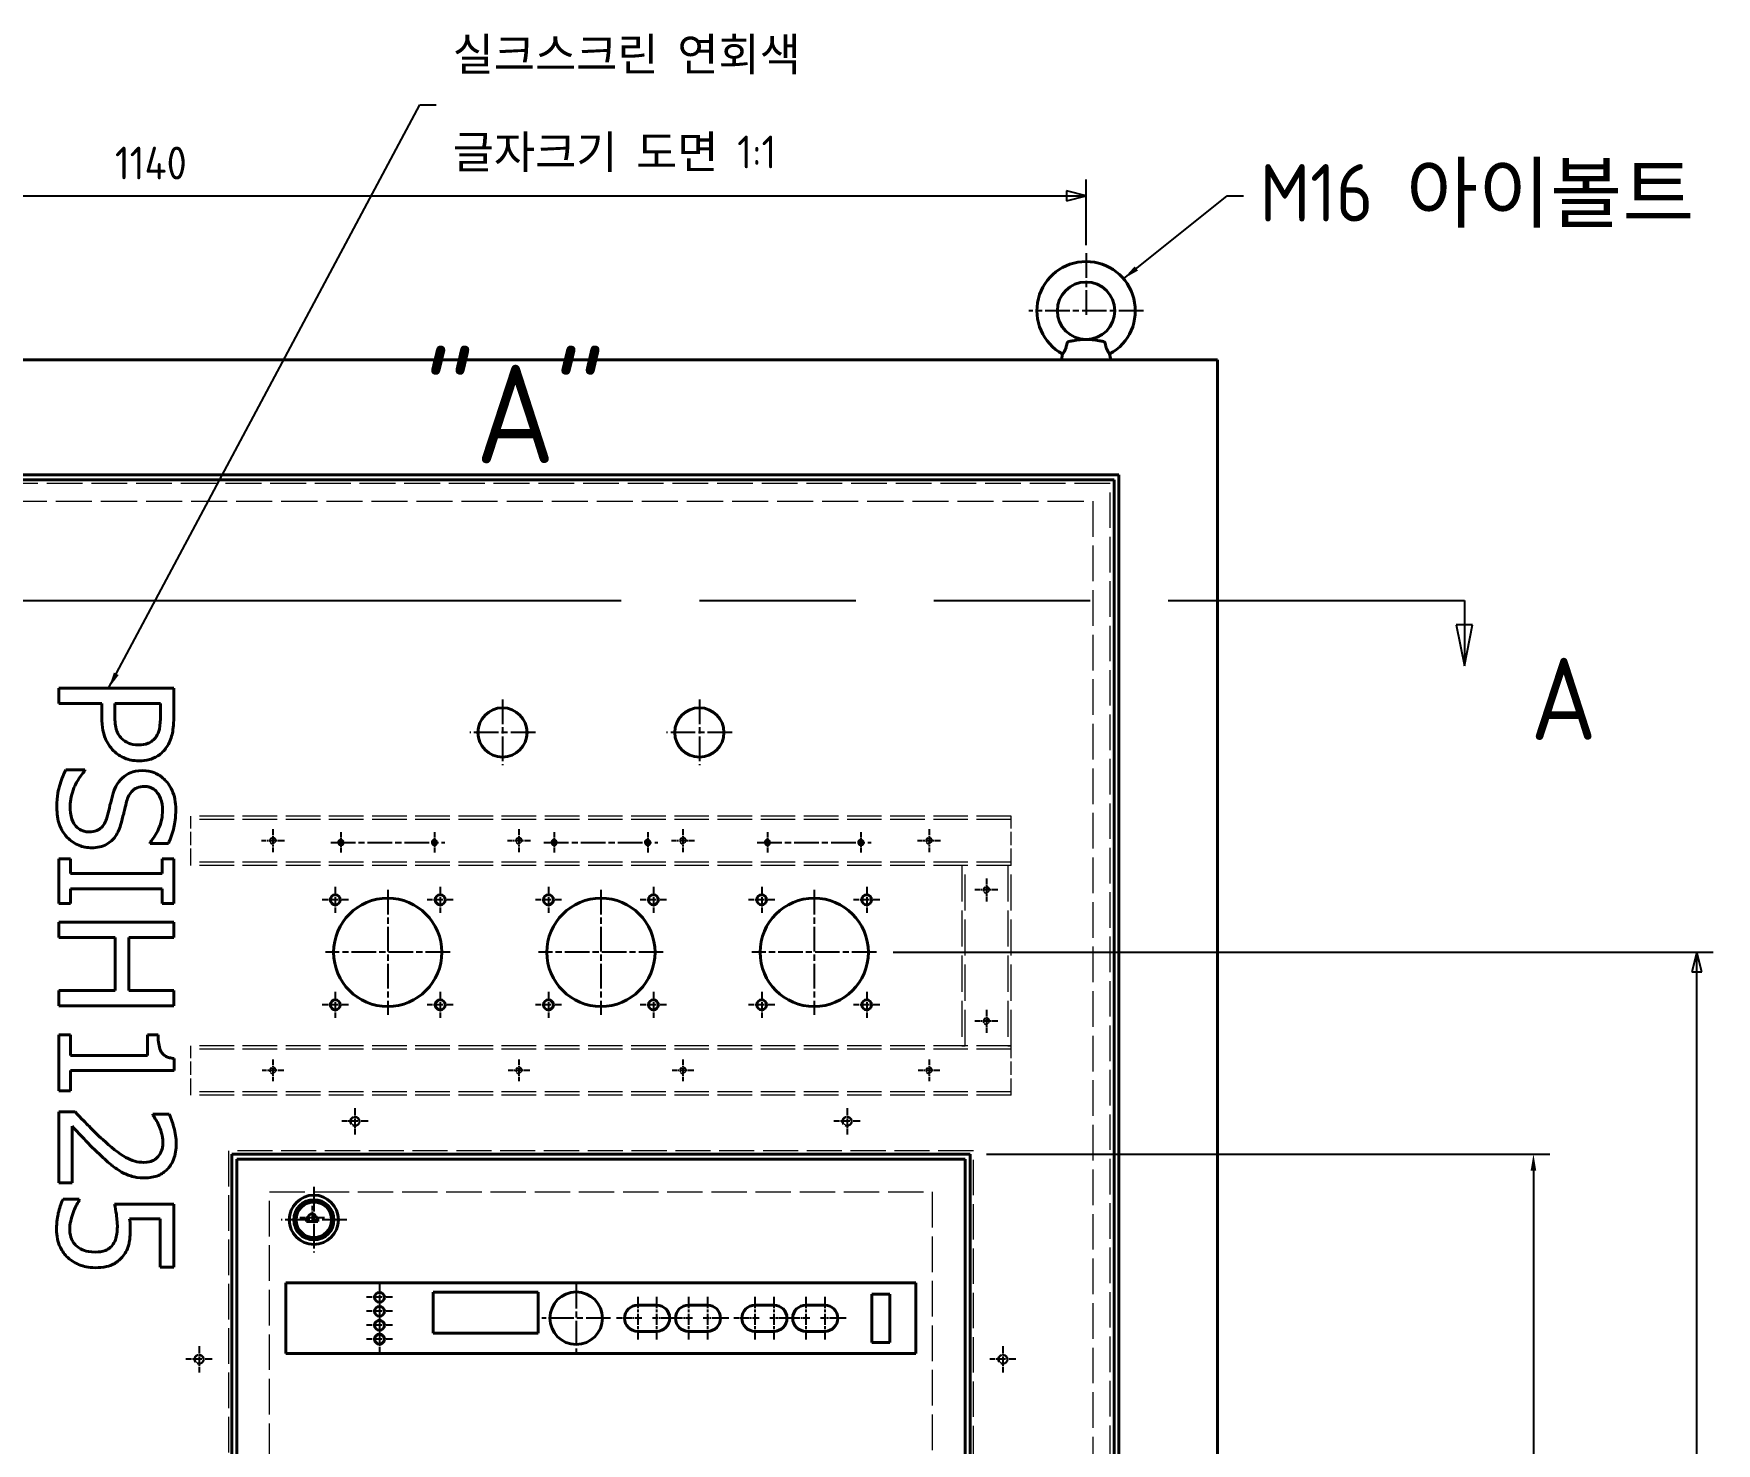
# Model space of a CAD drawing. Header units: millimetres. Extents: x 0 to 8410, y 0 to 5940.
# Drawn here: x 2487 to 3512, y 3075 to 3935 of the extents above; entities that cross this region are included whole.
import ezdxf

# ---------------------------------------------------------------- set-up
doc = ezdxf.new("R2010")
doc.units = ezdxf.units.MM
doc.header["$LTSCALE"] = 10
for name, pattern in [('CHAIN', [0.3543, 0.2362, -0.0295, 0.0591, -0.0295]), ('DASHED', [0.2067, 0.1654, -0.0413]), ('DOUBLE_DASH_CHAIN', [1.2403, 0.6614, -0.0827, 0.1654, -0.0827, 0.1654, -0.0827])]:
    doc.linetypes.add(name, pattern=pattern)
doc.layers.get('0').update_dxf_attribs({"color": 3, "lineweight": 25})
for name, color, linetype, lineweight in [('가려진 것(ISO)', 2, 'DASHED', 18), ('가시적인 것(ISO)', 3, 'Continuous', 40), ('가시적인 좁은 것(ISO)', 3, 'Continuous', 35), ('기호(ISO)', 5, 'Continuous', 25), ('단면선(ISO)', 7, 'CHAIN', 25), ('중심 표식(ISO)', 1, 'Continuous', 25), ('중심선(ISO)', 1, 'Continuous', 25), ('치수(ISO)', 2, 'Continuous', 25)]:
    doc.layers.add(name, color=color, linetype=linetype, lineweight=lineweight)
doc.styles.add('대상치수 텍스트_PSTEK_POSCO_01', font='isocp.shx')
doc.styles.add('문자 텍스트_PSTEK_POSCO', font='isocp.shx')
doc.styles.add('부품번호텍스트_PSTEK_POSCO', font='isocp.shx')
doc.styles.add('치수 텍스트_PSTEK_POSCO', font='isocp.shx')
doc.dimstyles.new('치수_PSTEK_POSCO', dxfattribs={"dimscale": 10, "dimtxt": 2, "dimasz": 1.2, "dimexe": 1, "dimexo": 1, "dimgap": 1, "dimtad": 1, "dimrnd": 1e-08, "dimdsep": 46, "dimtxsty": '치수 텍스트_PSTEK_POSCO', "dimblk": 'Filled-2', "dimcen": 0.09, "dimdle": 10, "dimclrd": 7, "dimclre": 7, "dimclrt": 2, "dimadec": 1, "dimazin": 2, "dimtfac": 1, "dimtmove": 0, "dimatfit": 3, "dimfxl": 0, "dimtolj": 1, "dimlwd": -1, "dimlwe": -1, "dimarcsym": 0})
doc.dimstyles.new('치수_PSTEK_POSCO$7', dxfattribs={"dimscale": 10, "dimtxt": 2, "dimasz": 1, "dimexe": 1, "dimexo": 1, "dimgap": 1, "dimtad": 1, "dimrnd": 1e-08, "dimdsep": 46, "dimtxsty": '치수 텍스트_PSTEK_POSCO', "dimblk": 'Filled-2', "dimcen": 0.09, "dimdle": 10, "dimclrd": 7, "dimclre": 7, "dimclrt": 2, "dimadec": 1, "dimazin": 2, "dimtfac": 1, "dimtmove": 0, "dimatfit": 3, "dimfxl": 0, "dimtolj": 1, "dimlwd": -1, "dimlwe": -1, "dimarcsym": 0})
doc.dimstyles.new('치수_PSTEK_POSCO-01', dxfattribs={"dimscale": 10, "dimtxt": 2, "dimasz": 1, "dimexe": 1, "dimexo": 1, "dimgap": 0.5, "dimtad": 1, "dimrnd": 1e-08, "dimdsep": 46, "dimtxsty": '대상치수 텍스트_PSTEK_POSCO_01', "dimcen": 0.09, "dimdle": 10, "dimclrd": 7, "dimclre": 7, "dimclrt": 2, "dimadec": 1, "dimazin": 2, "dimtfac": 1, "dimtmove": 0, "dimatfit": 3, "dimfxl": 0, "dimtolj": 1, "dimlwd": -1, "dimlwe": -1, "dimarcsym": 0})

# ---------------------------------------------------------------- blocks, each defined once
blk = doc.blocks.new('2dTransSection0')
at = {"layer": '단면선(ISO)', "linetype": 'DOUBLE_DASH_CHAIN', "ltscale": 5.759429}
blk.add_line((174.95, 358.92), (335.87, 358.92), dxfattribs=at)
at = {"layer": '단면선(ISO)', "linetype": 'Continuous'}
for p, q in [((174.95, 358.92), (178.72, 358.92)), ((174.95, 358.92), (174.95, 357.42)), ((332.1, 358.92), (335.87, 358.92)), ((335.87, 358.92), (335.87, 357.42)), ((174.45, 357.42), (174.95, 354.92)), ((175.45, 357.42), (174.45, 357.42)), ((174.95, 357.42), (174.95, 354.92)), ((174.95, 354.92), (175.45, 357.42)), ((335.37, 357.42), (335.87, 354.92)), ((336.37, 357.42), (335.37, 357.42)), ((335.87, 357.42), (335.87, 354.92)), ((335.87, 354.92), (336.37, 357.42))]:
    blk.add_line(p, q, dxfattribs=at)
at = {"layer": '단면선(ISO)', "linetype": 'Continuous', "flags": 128}
for points in [[(174.45, 357.42), (174.95, 354.92)], [(335.37, 357.42), (335.87, 354.92)]]:
    blk.add_lwpolyline(points, dxfattribs=at)
at = {"layer": '단면선(ISO)'}
for points in [[(174.45, 357.42), (174.95, 354.92), (175.45, 357.42), (174.45, 357.42)], [(335.37, 357.42), (335.87, 354.92), (336.37, 357.42), (335.37, 357.42)]]:
    blk.add_solid(points, dxfattribs=at)
at = {"layer": '단면선(ISO)', "char_height": 5, "attachment_point": 7, "style": '부품번호텍스트_PSTEK_POSCO'}
for insert in [(166.97, 350.41), (339.9, 350.41)]:
    blk.add_mtext('A', dxfattribs=dict(at, insert=insert))
blk = doc.blocks.new('Filled-2')
at = {"color": 0}
for p, q in [((0, 0), (-1, 0.25)), ((-1, 0.25), (-1, -0.25)), ((-1, 0), (0, 0)), ((-1, -0.25), (0, 0))]:
    blk.add_line(p, q, dxfattribs=at)
at = {"color": 0, "flags": 128}
blk.add_lwpolyline([(-1, -0.25), (0, 0)], dxfattribs=at)
at = {"color": 0}
blk.add_solid([(-1, -0.25), (0, 0), (-1, 0.25), (-1, -0.25)], dxfattribs=at)
blk = doc.blocks.new('*D78')
at = {"layer": 'Defpoints', "color": 0}
for p in [(3000.4, 3374.7), (3500.4, 3374.7), (3208.1, 1635.7)]:
    blk.add_point(p, dxfattribs=at)
at = {"layer": '치수(ISO)', "color": 7}
for p, q in [((3010.4, 3374.7), (3510.4, 3374.7)), ((3500.4, 1647.7), (3500.4, 3362.7)), ((3218.1, 1635.7), (3510.4, 1635.7))]:
    blk.add_line(p, q, dxfattribs=at)
at = {"layer": '치수(ISO)', "color": 7, "xscale": 12.00000047683716, "yscale": 12.00000047683716, "zscale": 12.00000047683716}
for p, rotation in [((3500.4, 3374.7), 90), ((3500.4, 1635.7), 270)]:
    blk.add_blockref('Filled-2', p, dxfattribs=dict(at, rotation=rotation))
at = {"layer": '치수(ISO)', "color": 2, "insert": (3480.4, 2431.5), "char_height": 20, "attachment_point": 4, "rotation": 90, "style": '치수 텍스트_PSTEK_POSCO'}
blk.add_mtext('\\A1;1739', dxfattribs=at)
blk = doc.blocks.new('*D82')
at = {"layer": 'Defpoints', "color": 0}
for p in [(3057.4, 3251.7), (3057.4, 2201.7), (3400.8, 2201.7)]:
    blk.add_point(p, dxfattribs=at)
at = {"layer": '치수(ISO)', "color": 7}
for p, q in [((3067.4, 3251.7), (3410.8, 3251.7)), ((3400.8, 3241.7), (3400.8, 2211.7)), ((3067.4, 2201.7), (3410.8, 2201.7))]:
    blk.add_line(p, q, dxfattribs=at)
for points in [[(3399.1, 3241.7), (3402.5, 3241.7), (3400.8, 3251.7)], [(3399.1, 2211.7), (3402.5, 2211.7), (3400.8, 2201.7)]]:
    blk.add_solid(points, dxfattribs=at)
at = {"layer": '치수(ISO)', "color": 2, "insert": (3385.8, 2703.7), "char_height": 20, "attachment_point": 4, "rotation": 90, "style": '대상치수 텍스트_PSTEK_POSCO_01'}
blk.add_mtext('\\A1;1050', dxfattribs=at)
blk = doc.blocks.new('*D91')
at = {"layer": 'Defpoints', "color": 0}
for p in [(3128.1, 3835.7), (1988.1, 3800.7), (3128.1, 3795.7)]:
    blk.add_point(p, dxfattribs=at)
at = {"layer": '치수(ISO)', "color": 7}
for p, q in [((1988.1, 3810.7), (1988.1, 3845.7)), ((3128.1, 3805.7), (3128.1, 3845.7)), ((2000.1, 3835.7), (3116.1, 3835.7))]:
    blk.add_line(p, q, dxfattribs=at)
at = {"layer": '치수(ISO)', "color": 7, "xscale": 12.00000047683716, "yscale": 12.00000047683716, "zscale": 12.00000047683716, "rotation": 180}
blk.add_blockref('Filled-2', (1988.1, 3835.7), dxfattribs=at)
at = {"layer": '치수(ISO)', "color": 7, "xscale": 12.00000047683716, "yscale": 12.00000047683716, "zscale": 12.00000047683716}
blk.add_blockref('Filled-2', (3128.1, 3835.7), dxfattribs=at)
at = {"layer": '치수(ISO)', "color": 2, "insert": (2536.1, 3855.7), "char_height": 20, "attachment_point": 4, "style": '치수 텍스트_PSTEK_POSCO'}
blk.add_mtext('\\A1;1140', dxfattribs=at)

msp = doc.modelspace()

# ---------------------------------------------------------------- linework, layer by layer
at = {"layer": '가려진 것(ISO)', "ltscale": 13.176584}
msp.add_line((3142.8107, 3660.3931), (2461.9107, 3660.3931), dxfattribs=at)
at = {"layer": '가려진 것(ISO)', "ltscale": 13.098694}
msp.add_line((3142.8107, 1710.9931), (3142.8107, 3660.3931), dxfattribs=at)
at = {"layer": '가려진 것(ISO)', "ltscale": 13.294227}
msp.add_line((2472.6107, 3649.6931), (3132.1107, 3649.6931), dxfattribs=at)
at = {"layer": '가려진 것(ISO)', "ltscale": 13.137363}
msp.add_line((3132.1107, 3649.6931), (3132.1107, 1721.6931), dxfattribs=at)
at = {"layer": '가려진 것(ISO)', "ltscale": 12.731393}
for p, q in [((3082.3607, 3457.6931), (2582.3607, 3457.6931)), ((3082.3607, 3455.6931), (2582.3607, 3455.6931)), ((3082.3607, 3429.6931), (2582.3607, 3429.6931)), ((3082.3607, 3427.6931), (2582.3607, 3427.6931)), ((3082.3607, 3317.6931), (2582.3607, 3317.6931)), ((3082.3607, 3315.6931), (2582.3607, 3315.6931)), ((3082.3607, 3289.6931), (2582.3607, 3289.6931)), ((3082.3607, 3287.6931), (2582.3607, 3287.6931))]:
    msp.add_line(p, q, dxfattribs=at)
at = {"layer": '가려진 것(ISO)', "ltscale": 0.380839}
for p, q in [((2582.3607, 3455.6931), (2582.3607, 3457.6931)), ((3082.3607, 3455.6931), (3082.3607, 3457.6931)), ((2582.3607, 3427.6931), (2582.3607, 3429.6931)), ((3054.3607, 3427.6931), (3052.3607, 3427.6931)), ((3082.3607, 3427.6931), (3080.3607, 3427.6931)), ((3082.3607, 3427.6931), (3082.3607, 3429.6931)), ((2582.3607, 3315.6931), (2582.3607, 3317.6931)), ((3052.3607, 3317.6931), (3054.3607, 3317.6931)), ((3080.3607, 3317.6931), (3082.3607, 3317.6931)), ((3082.3607, 3315.6931), (3082.3607, 3317.6931)), ((2582.3607, 3287.6931), (2582.3607, 3289.6931)), ((3082.3607, 3287.6931), (3082.3607, 3289.6931))]:
    msp.add_line(p, q, dxfattribs=at)
at = {"layer": '가려진 것(ISO)', "ltscale": 4.952111}
for p, q in [((2582.3607, 3429.6931), (2582.3607, 3455.6931)), ((3082.3607, 3429.6931), (3082.3607, 3455.6931)), ((2582.3607, 3289.6931), (2582.3607, 3315.6931)), ((3082.3607, 3289.6931), (3082.3607, 3315.6931))]:
    msp.add_line(p, q, dxfattribs=at)
at = {"layer": '가려진 것(ISO)', "ltscale": 13.304306}
for p, q in [((3052.3607, 3427.6931), (3052.3607, 3317.6931)), ((3054.3607, 3317.6931), (3054.3607, 3427.6931)), ((3080.3607, 3427.6931), (3080.3607, 3317.6931)), ((3082.3607, 3317.6931), (3082.3607, 3427.6931))]:
    msp.add_line(p, q, dxfattribs=at)
at = {"layer": '가려진 것(ISO)', "ltscale": 12.920117}
msp.add_line((3059.3607, 3253.6931), (2605.3607, 3253.6931), dxfattribs=at)
at = {"layer": '가려진 것(ISO)', "ltscale": 13.074814}
for p, q in [((2605.3607, 3253.6931), (2605.3607, 2199.6931)), ((3059.3607, 2199.6931), (3059.3607, 3253.6931))]:
    msp.add_line(p, q, dxfattribs=at)
at = {"layer": '가려진 것(ISO)', "ltscale": 13.127787}
for p, q in [((2630.3607, 2224.6931), (2630.3607, 3228.6931)), ((3034.3607, 3228.6931), (3034.3607, 2224.6931))]:
    msp.add_line(p, q, dxfattribs=at)
at = {"layer": '가려진 것(ISO)', "ltscale": 13.030156}
msp.add_line((2630.3607, 3228.6931), (3034.3607, 3228.6931), dxfattribs=at)
at = {"layer": '가려진 것(ISO)', "ltscale": 1.939842}
for centre in [(2632.3607, 3442.6931), (2782.3607, 3442.6931), (2882.3607, 3442.6931), (3032.3607, 3442.6931), (3067.3607, 3412.6931), (3067.3607, 3332.6931), (2632.3607, 3302.6931), (2782.3607, 3302.6931), (2882.3607, 3302.6931), (3032.3607, 3302.6931)]:
    msp.add_circle(centre, 1.621, dxfattribs=at)
at = {"layer": '가려진 것(ISO)', "ltscale": 3.590168}
for centre in [(2682.3607, 3271.6931), (2982.3607, 3271.6931), (2587.3607, 3126.6931), (3077.3607, 3126.6931)]:
    msp.add_circle(centre, 3, dxfattribs=at)
at = {"layer": '가려진 것(ISO)', "ltscale": 2.991791}
for centre in [(2682.3607, 3271.6931), (2982.3607, 3271.6931), (2587.3607, 3126.6931), (3077.3607, 3126.6931)]:
    msp.add_circle(centre, 2.5, dxfattribs=at)
at = {"layer": '가려진 것(ISO)', "ltscale": 1.795034}
for centre in [(2632.3607, 3442.6931), (2782.3607, 3442.6931), (2882.3607, 3442.6931), (3032.3607, 3442.6931), (3067.3607, 3412.6931), (3067.3607, 3332.6931), (2632.3607, 3302.6931), (2782.3607, 3302.6931), (2882.3607, 3302.6931), (3032.3607, 3302.6931)]:
    msp.add_arc(centre, 2, 10, 280, dxfattribs=at)
at = {"layer": '가려진 것(ISO)', "ltscale": 2.154959}
for centre in [(2682.3607, 3271.6931), (2982.3607, 3271.6931), (2587.3607, 3126.6931), (3077.3607, 3126.6931)]:
    msp.add_arc(centre, 2.401, 10, 280, dxfattribs=at)
at = {"layer": '가시적인 것(ISO)'}
for p, q in [((1908.1107, 3735.6931), (3208.1107, 3735.6931)), ((3113.7556, 3739.3505), (3113.1107, 3735.6931)), ((3142.4658, 3739.3505), (3143.1107, 3735.6931)), ((3208.1107, 1635.6931), (3208.1107, 3735.6931)), ((1968.1107, 3665.6931), (3148.1107, 3665.6931)), ((3145.1107, 3662.6931), (2459.6107, 3662.6931)), ((3145.1107, 1708.6931), (3145.1107, 3662.6931)), ((3148.1107, 3665.6931), (3148.1107, 1705.6931)), ((2571.9284, 3535.6023), (2501.9284, 3535.6023)), ((2501.9284, 3535.6023), (2501.9284, 3526.2992)), ((2571.9284, 3518.0172), (2571.9284, 3535.6023)), ((2501.9284, 3526.2992), (2528.0224, 3526.2992)), ((2528.0224, 3526.2992), (2528.0224, 3518.4143)), ((2535.964, 3519.9459), (2535.964, 3526.2992)), ((2535.964, 3526.2992), (2563.8733, 3526.2992)), ((2563.8733, 3526.2992), (2563.8733, 3518.5845)), ((2517.8117, 3485.967), (2506.1261, 3485.967)), ((2517.8117, 3485.2863), (2517.8117, 3485.967)), ((2557.5199, 3441.7774), (2557.5199, 3441.0966)), ((2557.5199, 3441.0966), (2568.6382, 3441.0966)), ((2509.0758, 3431.6234), (2501.9284, 3431.6234)), ((2501.9284, 3431.6234), (2501.9284, 3404.5083)), ((2509.0758, 3422.7174), (2509.0758, 3431.6234)), ((2571.9284, 3431.6234), (2564.7809, 3431.6234)), ((2564.7809, 3431.6234), (2564.7809, 3422.7174)), ((2571.9284, 3404.5083), (2571.9284, 3431.6234)), ((2564.7809, 3422.7174), (2509.0758, 3422.7174)), ((2509.0758, 3404.5083), (2509.0758, 3413.4143)), ((2509.0758, 3413.4143), (2564.7809, 3413.4143)), ((2564.7809, 3413.4143), (2564.7809, 3404.5083)), ((2501.9284, 3404.5083), (2509.0758, 3404.5083)), ((2564.7809, 3404.5083), (2571.9284, 3404.5083)), ((2571.9284, 3392.9929), (2501.9284, 3392.9929)), ((2501.9284, 3392.9929), (2501.9284, 3383.6898)), ((2571.9284, 3383.6898), (2571.9284, 3392.9929)), ((2501.9284, 3383.6898), (2536.1909, 3383.6898)), ((2536.1909, 3383.6898), (2536.1909, 3351.4694)), ((2544.4729, 3383.6898), (2571.9284, 3383.6898)), ((2544.4729, 3351.4694), (2544.4729, 3383.6898)), ((2536.1909, 3351.4694), (2501.9284, 3351.4694)), ((2501.9284, 3351.4694), (2501.9284, 3342.1663)), ((2571.9284, 3351.4694), (2544.4729, 3351.4694)), ((2571.9284, 3342.1663), (2571.9284, 3351.4694)), ((2501.9284, 3342.1663), (2571.9284, 3342.1663)), ((2509.0758, 3324.4678), (2501.9284, 3324.4678)), ((2501.9284, 3324.4678), (2501.9284, 3290.3187)), ((2509.0758, 3311.7612), (2509.0758, 3324.4678)), ((2562.3984, 3324.4678), (2555.9883, 3324.4678)), ((2555.9883, 3324.4678), (2555.9883, 3311.7612)), ((2555.9883, 3311.7612), (2509.0758, 3311.7612)), ((2572.1553, 3302.7417), (2572.1553, 3310.0026)), ((2509.0758, 3290.3187), (2509.0758, 3302.7417)), ((2509.0758, 3302.7417), (2572.1553, 3302.7417)), ((2501.9284, 3290.3187), (2509.0758, 3290.3187)), ((2511.8554, 3277.4419), (2501.9284, 3277.4419)), ((2501.9284, 3277.4419), (2501.9284, 3234.2733)), ((2569.2055, 3275.967), (2559.2217, 3275.967)), ((2559.2217, 3275.967), (2559.2217, 3275.4565)), ((2510.0402, 3234.2733), (2510.0402, 3268.6493)), ((2607.3607, 2201.6931), (2607.3607, 3251.6931)), ((2607.3607, 3251.6931), (3057.3607, 3251.6931)), ((3057.3607, 3251.6931), (3057.3607, 2201.6931)), ((3054.3607, 3248.6931), (2610.3607, 3248.6931)), ((2610.3607, 3248.6931), (2610.3607, 2204.6931)), ((3054.3607, 2204.6931), (3054.3607, 3248.6931)), ((2501.9284, 3234.2733), (2510.0402, 3234.2733)), ((2514.3514, 3224.1761), (2504.4243, 3224.1761)), ((2514.3514, 3223.4954), (2514.3514, 3224.1761)), ((2571.9284, 3221.283), (2535.8506, 3221.283)), ((2571.9284, 3182.8795), (2571.9284, 3221.283)), ((2545.0402, 3212.2636), (2563.7031, 3212.2636)), ((2563.7031, 3212.2636), (2563.7031, 3182.8795)), ((2652.7607, 3212.7931), (2652.7607, 3210.5931)), ((2653.7607, 3212.7931), (2652.7607, 3212.7931)), ((2659.7607, 3212.7931), (2658.7607, 3212.7931)), ((2659.7607, 3210.5931), (2659.7607, 3212.7931)), ((2652.7607, 3210.5931), (2659.7607, 3210.5931)), ((2563.7031, 3182.8795), (2571.9284, 3182.8795)), ((2640.3607, 3130.1931), (2640.3607, 3173.1931)), ((2640.3607, 3173.1931), (3024.3607, 3173.1931)), ((3024.3607, 3173.1931), (3024.3607, 3130.1931)), ((2730.0607, 3167.6431), (2794.0607, 3167.6431)), ((2730.0607, 3142.6431), (2730.0607, 3167.6431)), ((2794.0607, 3167.6431), (2794.0607, 3142.6431)), ((2854.7607, 3159.6931), (2866.2607, 3159.6931)), ((2885.7607, 3159.6931), (2897.2607, 3159.6931)), ((2926.2607, 3159.6931), (2937.7607, 3159.6931)), ((2957.2607, 3159.6931), (2968.7607, 3159.6931)), ((2997.5107, 3166.4431), (3008.5107, 3166.4431)), ((2997.5107, 3136.9431), (2997.5107, 3166.4431)), ((3008.5107, 3166.4431), (3008.5107, 3136.9431)), ((2794.0607, 3142.6431), (2730.0607, 3142.6431)), ((2866.2607, 3143.6931), (2854.7607, 3143.6931)), ((2897.2607, 3143.6931), (2885.7607, 3143.6931)), ((2937.7607, 3143.6931), (2926.2607, 3143.6931)), ((2968.7607, 3143.6931), (2957.2607, 3143.6931)), ((3024.3607, 3130.1931), (2640.3607, 3130.1931)), ((3008.5107, 3136.9431), (2997.5107, 3136.9431))]:
    msp.add_line(p, q, dxfattribs=at)
for centre, radius in [((3128.1107, 3765.6931), 17.5), ((2772.3607, 3508.6931), 15), ((2892.3607, 3508.6931), 15), ((2673.8607, 3441.6931), 1.2295), ((2730.8607, 3441.6931), 1.2295), ((2803.8607, 3441.6931), 1.2295), ((2860.8607, 3441.6931), 1.2295), ((2933.8607, 3441.6931), 1.2295), ((2990.8607, 3441.6931), 1.2295), ((2670.3607, 3406.6931), 3), ((2702.3607, 3374.6931), 33), ((2734.3607, 3406.6931), 3), ((2800.3607, 3406.6931), 3), ((2832.3607, 3374.6931), 33), ((2864.3607, 3406.6931), 3), ((2930.3607, 3406.6931), 3), ((2962.3607, 3374.6931), 33), ((2994.3607, 3406.6931), 3), ((2670.3607, 3342.6931), 3), ((2734.3607, 3342.6931), 3), ((2800.3607, 3342.6931), 3), ((2864.3607, 3342.6931), 3), ((2930.3607, 3342.6931), 3), ((2994.3607, 3342.6931), 3), ((2657.3607, 3211.6931), 15), ((2657.3607, 3211.6931), 12.25), ((2657.3607, 3211.6931), 10.8), ((2697.3607, 3164.4431), 3), ((2817.2607, 3151.6931), 16), ((2697.3607, 3155.9431), 3), ((2697.3607, 3147.4431), 3), ((2697.3607, 3138.9431), 3)]:
    msp.add_circle(centre, radius, dxfattribs=at)
for centre, radius, start, end in [((3128.1107, 3765.6931), 30, 298.5876915, 241.4123085), ((2656.2607, 3212.7931), 2.5, 0, 180), ((2854.7607, 3151.6931), 8, 90, 270), ((2866.2607, 3151.6931), 8, 270, 90), ((2885.7607, 3151.6931), 8, 90, 270), ((2897.2607, 3151.6931), 8, 270, 90), ((2926.2607, 3151.6931), 8, 90, 270), ((2937.7607, 3151.6931), 8, 270, 90), ((2957.2607, 3151.6931), 8, 90, 270), ((2968.7607, 3151.6931), 8, 270, 90)]:
    msp.add_arc(centre, radius, start, end, dxfattribs=at)
for points, knots in [([(3116.4197, 3745.6416), (3116.2971, 3744.857), (3116.1065, 3744.0926), (3115.6228, 3742.679), (3115.346, 3742.0553), (3114.7843, 3740.952), (3114.5075, 3740.4911), (3114.0536, 3739.7757), (3113.8851, 3739.5353), (3113.7727, 3739.3746), (3113.7558, 3739.3504), (3113.7559, 3739.3503)], [0, 0, 0, 0, 0.23899851, 0.23899851, 0.466928815, 0.466928815, 0.703408543, 0.703408543, 0.948287526, 0.948287526, 1.05391748, 1.05391748, 1.05391748, 1.05391748]), ([(3117.6183, 3746.9287), (3117.5626, 3746.9168), (3117.5076, 3746.9019), (3117.2862, 3746.8282), (3117.1308, 3746.7442), (3116.8736, 3746.5398), (3116.7689, 3746.4274), (3116.6139, 3746.2022), (3116.5573, 3746.0959), (3116.4694, 3745.8738), (3116.4381, 3745.7591), (3116.4197, 3745.6416)], [0.2713929172, 0.2713929172, 0.2713929172, 0.2713929172, 0.2880811775, 0.2880811775, 0.3395909097, 0.3395909097, 0.3839359035, 0.3839359035, 0.4183335414, 0.4183335414, 0.4520189373, 0.4520189373, 0.4520189373, 0.4520189373]), ([(3128.1107, 3748.1931), (3126.925, 3748.1931), (3125.6233, 3748.1335), (3122.9449, 3747.8743), (3121.5633, 3747.6752), (3119.4365, 3747.3), (3118.5383, 3747.1247), (3117.6183, 3746.9287)], [0, 0, 0, 0, 0.438896254, 0.438896254, 0.877792508, 0.877792508, 1.145198742, 1.145198742, 1.145198742, 1.145198742]), ([(3138.6031, 3746.9287), (3137.6831, 3747.1247), (3136.7849, 3747.3), (3134.6581, 3747.6752), (3133.2766, 3747.8743), (3130.5981, 3748.1335), (3129.2964, 3748.1931), (3128.1107, 3748.1931)], [3.824191513, 3.824191513, 3.824191513, 3.824191513, 4.091597746, 4.091597746, 4.530494, 4.530494, 4.969390254, 4.969390254, 4.969390254, 4.969390254]), ([(3139.8017, 3745.6416), (3139.7759, 3745.8067), (3139.7244, 3745.9662), (3139.5814, 3746.2506), (3139.494, 3746.3757), (3139.2796, 3746.6034), (3139.1516, 3746.7022), (3138.8824, 3746.8482), (3138.7456, 3746.8983), (3138.6031, 3746.9287)], [0, 0, 0, 0, 0.0503019949, 0.0503019949, 0.0967636464, 0.0967636464, 0.1466767531, 0.1466767531, 0.1919853305, 0.1919853305, 0.1919853305, 0.1919853305]), ([(3142.4655, 3739.3503), (3142.4655, 3739.3503), (3142.4366, 3739.3916), (3142.278, 3739.6199), (3142.0899, 3739.892), (3141.6005, 3740.6795), (3141.304, 3741.1891), (3140.7253, 3742.388), (3140.4521, 3743.053), (3140.0447, 3744.382), (3139.9009, 3745.0067), (3139.8017, 3745.6416)], [1.05391748, 1.05391748, 1.05391748, 1.05391748, 1.191939777, 1.191939777, 1.435841344, 1.435841344, 1.680632983, 1.680632983, 1.913839844, 1.913839844, 2.107394174, 2.107394174, 2.107394174, 2.107394174]), ([(2528.0224, 3518.4143), (2528.0224, 3511.332), (2529.2592, 3507.4855), (2531.33, 3502.3958), (2533.0391, 3499.7622), (2535.2833, 3497.4824)], [-1.648451247, -1.648451247, -1.648451247, -1.648451247, -0.959735088, -0.959735088, 0, 0, 0, 0]), ([(2540.1617, 3505.027), (2539.3645, 3505.7862), (2538.6942, 3506.645), (2537.3955, 3508.9178), (2537.0406, 3510.1353), (2536.1771, 3513.4544), (2535.964, 3516.7577), (2535.964, 3519.9459)], [-1.35797349, -1.35797349, -1.35797349, -1.35797349, -1.189099781, -1.189099781, -0.956455795, -0.956455795, 0, 0, 0, 0]), ([(2563.8733, 3518.5845), (2563.8733, 3516.5804), (2563.78, 3513.3679), (2562.773, 3509.0797), (2562.1469, 3507.5144), (2561.2071, 3506.1048)], [-1.321591303, -1.321591303, -1.321591303, -1.321591303, -0.508247872, -0.508247872, 0, 0, 0, 0]), ([(2567.5605, 3499.6947), (2569.1843, 3502.0315), (2570.2596, 3504.6387), (2571.443, 3509.7009), (2571.9284, 3513.0212), (2571.9284, 3518.0172)], [-3.311074638, -3.311074638, -3.311074638, -3.311074638, -1.498812881, -1.498812881, 0, 0, 0, 0]), ([(2550.5426, 3501.0561), (2547.6629, 3501.0561), (2545.75, 3501.5646), (2542.8036, 3502.782), (2541.3954, 3503.7933), (2540.1617, 3505.027)], [-0.9562631184, -0.9562631184, -0.9562631184, -0.9562631184, -0.523400808, -0.523400808, 0, 0, 0, 0]), ([(2561.2071, 3506.1048), (2560.6044, 3505.2007), (2559.892, 3504.3909), (2558.2259, 3503.0176), (2557.3184, 3502.4852), (2554.4987, 3501.3312), (2552.5108, 3501.0561), (2550.5426, 3501.0561)], [-1.240552146, -1.240552146, -1.240552146, -1.240552146, -0.913396533, -0.913396533, -0.590450587, -0.590450587, 0, 0, 0, 0]), ([(2550.8263, 3491.356), (2552.9333, 3491.356), (2555.061, 3491.5718), (2558.4704, 3492.4903), (2560.2278, 3493.1266), (2564.3311, 3495.7964), (2566.1156, 3497.5735), (2567.5605, 3499.6947)], [-2.503303722, -2.503303722, -2.503303722, -2.503303722, -1.468606798, -1.468606798, -0.769971046, -0.769971046, 0, 0, 0, 0]), ([(2535.2833, 3497.4824), (2536.2378, 3496.5088), (2537.2893, 3495.6528), (2539.6203, 3494.1338), (2540.8847, 3493.4948), (2544.2811, 3492.1504), (2547.1485, 3491.356), (2550.8263, 3491.356)], [-2.477315566, -2.477315566, -2.477315566, -2.477315566, -1.803981031, -1.803981031, -1.103314905, -1.103314905, 0, 0, 0, 0]), ([(2506.1261, 3485.967), (2504.5665, 3482.7308), (2503.2942, 3479.3693), (2501.8173, 3474.4111), (2500.6804, 3470.4191), (2500.6804, 3462.9929)], [-7.28933434, -7.28933434, -7.28933434, -7.28933434, -2.227851641, -2.227851641, 0, 0, 0, 0]), ([(2508.7355, 3463.6736), (2508.7355, 3467.5363), (2509.6539, 3471.3039), (2512.1156, 3477.3117), (2514.0155, 3481.2404), (2517.8117, 3485.2863)], [-4.107064811, -4.107064811, -4.107064811, -4.107064811, -1.664385207, -1.664385207, 0, 0, 0, 0]), ([(2540.5021, 3480.9184), (2538.9518, 3479.4437), (2537.6943, 3477.7514), (2536.2428, 3474.8769), (2535.2342, 3472.7917), (2534.319, 3469.3462)], [-3.187398755, -3.187398755, -3.187398755, -3.187398755, -1.069480008, -1.069480008, 0, 0, 0, 0]), ([(2553.152, 3485.4565), (2549.3908, 3485.4565), (2547.0719, 3484.699), (2543.8846, 3483.4693), (2542.076, 3482.3771), (2540.5021, 3480.9184)], [-1.024911424, -1.024911424, -1.024911424, -1.024911424, -0.643779541, -0.643779541, 0, 0, 0, 0]), ([(2573.1763, 3461.9151), (2573.1763, 3463.9579), (2573.0054, 3466.0027), (2572.241, 3469.8606), (2571.684, 3471.6602), (2569.4253, 3476.6481), (2567.501, 3478.8722), (2564.3403, 3481.9084), (2562.4559, 3483.1965), (2558.0354, 3485.0348), (2555.6284, 3485.4565), (2553.152, 3485.4565)], [-2.739479478, -2.739479478, -2.739479478, -2.739479478, -2.385342247, -2.385342247, -2.057724942, -2.057724942, -1.436207148, -1.436207148, -0.742917848, -0.742917848, 0, 0, 0, 0]), ([(2534.319, 3469.3462), (2533.783, 3467.2323), (2533.169, 3464.762), (2532.2135, 3460.636), (2531.6939, 3458.6612), (2531.1423, 3456.6963)], [-1.270559802, -1.270559802, -1.270559802, -1.270559802, -0.612254327, -0.612254327, 0, 0, 0, 0]), ([(2543.225, 3466.6234), (2543.5668, 3467.8931), (2544.0281, 3469.1469), (2545.205, 3471.3268), (2545.8818, 3472.2689), (2547.3571, 3473.7144), (2548.2712, 3474.4423), (2551.0471, 3475.5457), (2552.5882, 3475.7563), (2554.1164, 3475.7563)], [-2.094407416, -2.094407416, -2.094407416, -2.094407416, -1.45790875, -1.45790875, -0.895580223, -0.895580223, -0.458457281, -0.458457281, 0, 0, 0, 0]), ([(2554.1164, 3475.7563), (2554.8217, 3475.7563), (2555.5243, 3475.695), (2556.8748, 3475.429), (2557.5132, 3475.2334), (2559.2952, 3474.459), (2560.3093, 3473.7238), (2562.1597, 3471.8001), (2563.1493, 3470.4136), (2564.7952, 3466.2236), (2565.1212, 3463.7384), (2565.1212, 3461.2911)], [-2.515601875, -2.515601875, -2.515601875, -2.515601875, -2.205019893, -2.205019893, -1.909548002, -1.909548002, -1.349493347, -1.349493347, -0.734188139, -0.734188139, 0, 0, 0, 0]), ([(2500.6804, 3462.9929), (2500.6804, 3459.219), (2501.1061, 3455.4819), (2502.8756, 3450.9056), (2504.1278, 3447.9021), (2507.0337, 3444.7271)], [-4.153007064, -4.153007064, -4.153007064, -4.153007064, -1.291214164, -1.291214164, 0, 0, 0, 0]), ([(2520.4211, 3448.074), (2519.563, 3448.074), (2518.7075, 3448.1522), (2517.0769, 3448.497), (2516.3136, 3448.7496), (2514.333, 3449.6921), (2513.2565, 3450.5287), (2511.4881, 3452.4979), (2510.5716, 3453.8189), (2509.0105, 3458.2916), (2508.7355, 3461.0644), (2508.7355, 3463.6736)], [-2.954909832, -2.954909832, -2.954909832, -2.954909832, -2.522789024, -2.522789024, -2.115623442, -2.115623442, -1.418227019, -1.418227019, -0.782771402, -0.782771402, 0, 0, 0, 0]), ([(2539.5378, 3452.2717), (2540.2103, 3454.5136), (2540.87, 3457.1269), (2541.593, 3460.1594), (2542.4266, 3463.658), (2543.225, 3466.6234)], [-3.635032347, -3.635032347, -3.635032347, -3.635032347, -0.921298981, -0.921298981, 0, 0, 0, 0]), ([(2565.1212, 3461.2911), (2565.1212, 3459.3204), (2564.9199, 3457.3702), (2563.9621, 3452.9565), (2563.1835, 3451.0738), (2561.3418, 3446.9705), (2559.6742, 3444.1311), (2557.5199, 3441.7774)], [-1.654904826, -1.654904826, -1.654904826, -1.654904826, -1.350480834, -1.350480834, -0.957233085, -0.957233085, 0, 0, 0, 0]), ([(2568.6382, 3441.0966), (2570.1625, 3444.1842), (2571.2646, 3447.436), (2572.5125, 3453.0363), (2573.1763, 3456.7679), (2573.1763, 3461.9151)], [-3.861432554, -3.861432554, -3.861432554, -3.861432554, -1.544167997, -1.544167997, 0, 0, 0, 0]), ([(2531.1423, 3456.6963), (2530.7982, 3455.5142), (2530.3502, 3454.3352), (2529.2551, 3452.3274), (2528.6396, 3451.4613), (2527.2827, 3450.1354), (2526.3634, 3449.4046), (2523.5477, 3448.2873), (2521.977, 3448.074), (2520.4211, 3448.074)], [-2.1078627, -2.1078627, -2.1078627, -2.1078627, -1.461727107, -1.461727107, -0.908201307, -0.908201307, -0.466787227, -0.466787227, 0, 0, 0, 0]), ([(2521.8959, 3438.3738), (2523.5639, 3438.3738), (2525.2317, 3438.5379), (2528.3535, 3439.2848), (2529.7847, 3439.8278), (2533.3571, 3441.8341), (2534.7968, 3443.3587), (2537.4881, 3446.809), (2538.6958, 3449.5298), (2539.5378, 3452.2717)], [-1.877454799, -1.877454799, -1.877454799, -1.877454799, -1.583196609, -1.583196609, -1.311241412, -1.311241412, -0.860476511, -0.860476511, 0, 0, 0, 0]), ([(2507.0337, 3444.7271), (2507.9959, 3443.6864), (2509.0631, 3442.7676), (2511.4377, 3441.1488), (2512.7145, 3440.4786), (2516.5822, 3438.9104), (2519.1884, 3438.3738), (2521.8959, 3438.3738)], [-1.680009976, -1.680009976, -1.680009976, -1.680009976, -1.252065455, -1.252065455, -0.812272958, -0.812272958, 0, 0, 0, 0]), ([(2572.1553, 3310.0026), (2571.2092, 3310.0783), (2570.2516, 3310.2225), (2568.5432, 3310.6811), (2567.7685, 3310.9731), (2566.2768, 3311.8049), (2565.5904, 3312.3521), (2564.6969, 3313.4303), (2564.054, 3314.2993), (2562.6601, 3318.4158), (2562.3984, 3321.4771), (2562.3984, 3324.4678)], [-4.618154108, -4.618154108, -4.618154108, -4.618154108, -3.503322636, -3.503322636, -2.541079753, -2.541079753, -1.498201444, -1.498201444, -0.897217019, -0.897217019, 0, 0, 0, 0]), ([(2528.7031, 3260.5375), (2525.8177, 3263.1605), (2523.0078, 3265.8635), (2518.619, 3270.3444), (2515.7497, 3273.2947), (2511.8554, 3277.4419)], [-4.511646907, -4.511646907, -4.511646907, -4.511646907, -1.70669809, -1.70669809, 0, 0, 0, 0]), ([(2559.2217, 3275.4565), (2559.8607, 3274.5436), (2560.5713, 3273.4194), (2561.4537, 3271.9855), (2562.2941, 3270.6117), (2563.0791, 3268.6493)], [-1.84475544, -1.84475544, -1.84475544, -1.84475544, -0.634054132, -0.634054132, 0, 0, 0, 0]), ([(2573.4032, 3258.0415), (2573.4032, 3261.3618), (2572.872, 3264.6771), (2571.6474, 3269.2507), (2570.5994, 3273.1235), (2569.2055, 3275.967)], [-3.178188424, -3.178188424, -3.178188424, -3.178188424, -0.950040013, -0.950040013, 0, 0, 0, 0]), ([(2510.0402, 3268.6493), (2512.5255, 3265.9765), (2515.727, 3262.6031), (2520.1403, 3257.9715), (2523.8236, 3254.1658), (2528.1925, 3250.1566)], [-4.064571022, -4.064571022, -4.064571022, -4.064571022, -1.778912711, -1.778912711, 0, 0, 0, 0]), ([(2563.0791, 3268.6493), (2563.7357, 3267.0658), (2564.2604, 3265.4361), (2564.8667, 3262.9556), (2565.2914, 3261.1002), (2565.2914, 3258.7223)], [-2.170409912, -2.170409912, -2.170409912, -2.170409912, -0.71337053, -0.71337053, 0, 0, 0, 0]), ([(2553.6626, 3246.6963), (2551.7869, 3246.6963), (2549.9434, 3246.9407), (2546.256, 3247.9298), (2544.47, 3248.6769), (2538.5136, 3251.9754), (2533.2407, 3256.4098), (2528.7031, 3260.5375)], [-3.283773156, -3.283773156, -3.283773156, -3.283773156, -2.574555626, -2.574555626, -1.840244159, -1.840244159, 0, 0, 0, 0]), ([(2554.1731, 3237.1663), (2555.6706, 3237.1663), (2557.1712, 3237.2851), (2559.9996, 3237.8164), (2561.3217, 3238.2033), (2564.6515, 3239.6318), (2566.4597, 3240.8839), (2569.2595, 3243.7747), (2570.7008, 3245.6497), (2572.9709, 3251.4452), (2573.4032, 3254.7712), (2573.4032, 3258.0415)], [-4.409237335, -4.409237335, -4.409237335, -4.409237335, -3.665384113, -3.665384113, -2.979862577, -2.979862577, -1.865790378, -1.865790378, -0.981088329, -0.981088329, 0, 0, 0, 0]), ([(2565.2914, 3258.7223), (2565.2914, 3256.4771), (2564.9033, 3254.8976), (2564.079, 3252.477), (2563.3923, 3251.2438), (2562.4551, 3250.1566)], [-0.7671476066, -0.7671476066, -0.7671476066, -0.7671476066, -0.4306262329, -0.4306262329, 0, 0, 0, 0]), ([(2528.1925, 3250.1566), (2530.1007, 3248.3607), (2532.0665, 3246.6286), (2534.9642, 3244.2504), (2537.1814, 3242.4525), (2540.1617, 3240.7968)], [-3.398352103, -3.398352103, -3.398352103, -3.398352103, -1.022804844, -1.022804844, 0, 0, 0, 0]), ([(2562.4551, 3250.1566), (2561.9773, 3249.6024), (2561.437, 3249.1168), (2560.2109, 3248.2547), (2559.5343, 3247.8951), (2557.9481, 3247.2443), (2556.3101, 3246.6963), (2553.6626, 3246.6963)], [-2.050718232, -2.050718232, -2.050718232, -2.050718232, -1.43730453, -1.43730453, -0.794276726, -0.794276726, 0, 0, 0, 0]), ([(2540.1617, 3240.7968), (2542.1804, 3239.6322), (2544.3269, 3238.7563), (2547.7784, 3237.7944), (2550.3112, 3237.1663), (2554.1731, 3237.1663)], [-3.31408392, -3.31408392, -3.31408392, -3.31408392, -1.158575187, -1.158575187, 0, 0, 0, 0]), ([(2504.4243, 3224.1761), (2503.1228, 3221.5311), (2502.2108, 3218.5957), (2501.1476, 3213.9068), (2500.4535, 3210.4204), (2500.4535, 3205.8535)], [-3.535453267, -3.535453267, -3.535453267, -3.535453267, -1.370073121, -1.370073121, 0, 0, 0, 0]), ([(2510.6075, 3215.9508), (2511.1688, 3217.4594), (2511.808, 3218.9677), (2512.8191, 3220.9619), (2513.57, 3222.4349), (2514.3514, 3223.4954)], [-1.412021679, -1.412021679, -1.412021679, -1.412021679, -0.395172322, -0.395172322, 0, 0, 0, 0]), ([(2535.8506, 3221.283), (2536.267, 3219.3859), (2536.6615, 3217.0264), (2537.1148, 3214.1121), (2537.5523, 3211.2596), (2537.5523, 3207.4419)], [-3.284639782, -3.284639782, -3.284639782, -3.284639782, -1.145322311, -1.145322311, 0, 0, 0, 0]), ([(2508.5653, 3205.6834), (2508.5653, 3207.4108), (2508.7094, 3209.1907), (2509.5019, 3212.5693), (2510.0372, 3214.3072), (2510.6075, 3215.9508)], [-1.039978141, -1.039978141, -1.039978141, -1.039978141, -0.521900198, -0.521900198, 0, 0, 0, 0]), ([(2545.4373, 3205.9103), (2545.4373, 3206.902), (2545.4034, 3207.9269), (2545.3274, 3209.3969), (2545.2614, 3210.6044), (2545.0402, 3212.2636)], [-1.537409644, -1.537409644, -1.537409644, -1.537409644, -0.502158404, -0.502158404, 0, 0, 0, 0]), ([(2500.4535, 3205.8535), (2500.4535, 3203.8789), (2500.6353, 3201.9074), (2501.3304, 3198.7065), (2501.8289, 3196.8926), (2503.9675, 3192.4828), (2505.4352, 3190.4132), (2507.3173, 3188.6655)], [-2.532789581, -2.532789581, -2.532789581, -2.532789581, -1.470358097, -1.470358097, -0.770536811, -0.770536811, 0, 0, 0, 0]), ([(2512.8198, 3195.5861), (2512.0986, 3196.2149), (2511.4559, 3196.9167), (2510.362, 3198.4711), (2509.924, 3199.2994), (2509.2299, 3201.1117), (2508.5653, 3203.0218), (2508.5653, 3205.6834)], [-2.32117568, -2.32117568, -2.32117568, -2.32117568, -1.554678388, -1.554678388, -0.798470412, -0.798470412, 0, 0, 0, 0]), ([(2537.5523, 3207.4419), (2537.5523, 3204.5882), (2537.1997, 3201.6899), (2535.8801, 3198.1592), (2535.2162, 3196.9962), (2534.319, 3195.9832)], [-1.13081384, -1.13081384, -1.13081384, -1.13081384, -0.405981218, -0.405981218, 0, 0, 0, 0]), ([(2541.0694, 3189.6866), (2541.9046, 3190.776), (2542.6421, 3191.9354), (2543.8167, 3194.3323), (2544.2595, 3195.5441), (2544.8475, 3198.0289), (2545.4373, 3200.7673), (2545.4373, 3205.9103)], [-4.819256236, -4.819256236, -4.819256236, -4.819256236, -3.134207118, -3.134207118, -1.542881206, -1.542881206, 0, 0, 0, 0]), ([(2524.2217, 3192.0124), (2520.8216, 3192.0124), (2518.733, 3192.5731), (2515.8335, 3193.5437), (2514.2321, 3194.4028), (2512.8198, 3195.5861)], [-0.9173206908, -0.9173206908, -0.9173206908, -0.9173206908, -0.5527455709, -0.5527455709, 0, 0, 0, 0]), ([(2534.319, 3195.9832), (2533.7805, 3195.3294), (2533.171, 3194.7506), (2531.5709, 3193.5751), (2530.7306, 3193.191), (2528.4838, 3192.2609), (2526.3602, 3192.0124), (2524.2217, 3192.0124)], [-0.9517895198, -0.9517895198, -0.9517895198, -0.9517895198, -0.8194396521, -0.8194396521, -0.6415403871, -0.6415403871, 0, 0, 0, 0]), ([(2507.3173, 3188.6655), (2509.4984, 3186.6402), (2512.0183, 3185.1441), (2516.6734, 3183.3985), (2519.7763, 3182.4824), (2524.165, 3182.4824)], [-3.280632893, -3.280632893, -3.280632893, -3.280632893, -1.316610361, -1.316610361, 0, 0, 0, 0]), ([(2524.165, 3182.4824), (2526.3866, 3182.4824), (2528.7, 3182.654), (2532.4317, 3183.4939), (2534.1181, 3184.0539), (2537.9502, 3186.2917), (2539.661, 3187.819), (2541.0694, 3189.6866)], [-2.205726323, -2.205726323, -2.205726323, -2.205726323, -1.331284943, -1.331284943, -0.701713724, -0.701713724, 0, 0, 0, 0])]:
    msp.add_open_spline(points, degree=3, knots=knots, dxfattribs=at)
at = {"layer": '가시적인 좁은 것(ISO)'}
for centre in [(2673.8607, 3441.6931), (2730.8607, 3441.6931), (2803.8607, 3441.6931), (2860.8607, 3441.6931), (2933.8607, 3441.6931), (2990.8607, 3441.6931)]:
    msp.add_arc(centre, 1.5, 80, 350, dxfattribs=at)
at = {"layer": '중심 표식(ISO)', "linetype": 'CHAIN', "ltscale": 6.35055}
for p, q in [((3128.1107, 3800.6931), (3128.1107, 3763.1931)), ((3163.1107, 3765.6931), (3093.1107, 3765.6931)), ((2772.3607, 3528.6931), (2772.3607, 3488.6931)), ((2892.3607, 3528.6931), (2892.3607, 3488.6931)), ((2792.3607, 3508.6931), (2752.3607, 3508.6931)), ((2912.3607, 3508.6931), (2872.3607, 3508.6931)), ((2702.3607, 3412.6931), (2702.3607, 3336.6931)), ((2832.3607, 3412.6931), (2832.3607, 3336.6931)), ((2962.3607, 3412.6931), (2962.3607, 3336.6931)), ((2740.3607, 3374.6931), (2664.3607, 3374.6931)), ((2870.3607, 3374.6931), (2794.3607, 3374.6931)), ((3000.3607, 3374.6931), (2924.3607, 3374.6931)), ((2657.3607, 3231.6931), (2657.3607, 3191.6931)), ((2677.3607, 3211.6931), (2637.3607, 3211.6931)), ((2817.2607, 3172.6931), (2817.2607, 3130.6931)), ((2838.2607, 3151.6931), (2796.2607, 3151.6931))]:
    msp.add_line(p, q, dxfattribs=at)
at = {"layer": '중심 표식(ISO)', "linetype": 'CHAIN', "ltscale": 1.55559}
for p, q in [((2632.3607, 3449.6931), (2632.3607, 3435.6931)), ((2782.3607, 3449.6931), (2782.3607, 3435.6931)), ((2882.3607, 3449.6931), (2882.3607, 3435.6931)), ((3032.3607, 3449.6931), (3032.3607, 3435.6931)), ((2639.3607, 3442.6931), (2625.3607, 3442.6931)), ((2789.3607, 3442.6931), (2775.3607, 3442.6931)), ((2889.3607, 3442.6931), (2875.3607, 3442.6931)), ((3039.3607, 3442.6931), (3025.3607, 3442.6931)), ((3067.3607, 3419.6931), (3067.3607, 3405.6931)), ((3074.3607, 3412.6931), (3060.3607, 3412.6931)), ((3067.3607, 3339.6931), (3067.3607, 3325.6931)), ((3074.3607, 3332.6931), (3060.3607, 3332.6931))]:
    msp.add_line(p, q, dxfattribs=at)
at = {"layer": '중심 표식(ISO)', "linetype": 'CHAIN', "ltscale": 1.384353}
for p, q in [((2673.8607, 3447.9226), (2673.8607, 3435.4636)), ((2730.8607, 3447.9226), (2730.8607, 3435.4636)), ((2803.8607, 3447.9226), (2803.8607, 3435.4636)), ((2860.8607, 3447.9226), (2860.8607, 3435.4636)), ((2933.8607, 3447.9226), (2933.8607, 3435.4636)), ((2990.8607, 3447.9226), (2990.8607, 3435.4636))]:
    msp.add_line(p, q, dxfattribs=at)
at = {"layer": '중심 표식(ISO)', "linetype": 'CHAIN', "ltscale": 1.777832}
for p, q in [((2678.3607, 3406.6931), (2662.3607, 3406.6931)), ((2670.3607, 3414.6931), (2670.3607, 3398.6931)), ((2742.3607, 3406.6931), (2726.3607, 3406.6931)), ((2734.3607, 3414.6931), (2734.3607, 3398.6931)), ((2808.3607, 3406.6931), (2792.3607, 3406.6931)), ((2800.3607, 3414.6931), (2800.3607, 3398.6931)), ((2872.3607, 3406.6931), (2856.3607, 3406.6931)), ((2864.3607, 3414.6931), (2864.3607, 3398.6931)), ((2938.3607, 3406.6931), (2922.3607, 3406.6931)), ((2930.3607, 3414.6931), (2930.3607, 3398.6931)), ((3002.3607, 3406.6931), (2986.3607, 3406.6931)), ((2994.3607, 3414.6931), (2994.3607, 3398.6931)), ((2670.3607, 3350.6931), (2670.3607, 3334.6931)), ((2734.3607, 3350.6931), (2734.3607, 3334.6931)), ((2800.3607, 3350.6931), (2800.3607, 3334.6931)), ((2864.3607, 3350.6931), (2864.3607, 3334.6931)), ((2930.3607, 3350.6931), (2930.3607, 3334.6931)), ((2994.3607, 3350.6931), (2994.3607, 3334.6931)), ((2678.3607, 3342.6931), (2662.3607, 3342.6931)), ((2742.3607, 3342.6931), (2726.3607, 3342.6931)), ((2808.3607, 3342.6931), (2792.3607, 3342.6931)), ((2872.3607, 3342.6931), (2856.3607, 3342.6931)), ((2938.3607, 3342.6931), (2922.3607, 3342.6931)), ((3002.3607, 3342.6931), (2986.3607, 3342.6931)), ((2682.3607, 3279.6931), (2682.3607, 3263.6931)), ((2982.3607, 3279.6931), (2982.3607, 3263.6931)), ((2690.3607, 3271.6931), (2674.3607, 3271.6931)), ((2990.3607, 3271.6931), (2974.3607, 3271.6931)), ((2697.3607, 3172.4431), (2697.3607, 3156.4431)), ((2705.3607, 3164.4431), (2689.3607, 3164.4431)), ((2697.3607, 3163.9431), (2697.3607, 3147.9431)), ((2705.3607, 3155.9431), (2689.3607, 3155.9431)), ((2697.3607, 3155.4431), (2697.3607, 3139.4431)), ((2705.3607, 3147.4431), (2689.3607, 3147.4431)), ((2705.3607, 3138.9431), (2689.3607, 3138.9431)), ((2697.3607, 3146.9431), (2697.3607, 3130.9431)), ((2587.3607, 3134.6931), (2587.3607, 3118.6931)), ((3077.3607, 3134.6931), (3077.3607, 3118.6931)), ((2595.3607, 3126.6931), (2579.3607, 3126.6931)), ((3085.3607, 3126.6931), (3069.3607, 3126.6931))]:
    msp.add_line(p, q, dxfattribs=at)
at = {"layer": '중심 표식(ISO)', "linetype": 'CHAIN', "ltscale": 1.471361}
for p, q in [((2632.3607, 3309.3141), (2632.3607, 3296.0721)), ((2782.3607, 3309.3141), (2782.3607, 3296.0721)), ((2882.3607, 3309.3141), (2882.3607, 3296.0721)), ((3032.3607, 3309.3141), (3032.3607, 3296.0721)), ((2638.9817, 3302.6931), (2625.7397, 3302.6931)), ((2788.9817, 3302.6931), (2775.7397, 3302.6931)), ((2888.9817, 3302.6931), (2875.7397, 3302.6931)), ((3038.9817, 3302.6931), (3025.7397, 3302.6931))]:
    msp.add_line(p, q, dxfattribs=at)
at = {"layer": '중심 표식(ISO)', "linetype": 'CHAIN', "ltscale": 1.666711}
msp.add_line((2663.7607, 3212.7931), (2648.7607, 3212.7931), dxfattribs=at)
at = {"layer": '중심 표식(ISO)', "linetype": 'CHAIN', "ltscale": 1.111107}
msp.add_line((2656.2607, 3220.2931), (2656.2607, 3210.2931), dxfattribs=at)
at = {"layer": '중심 표식(ISO)', "linetype": 'CHAIN', "ltscale": 2.889039}
for p, q in [((2854.7607, 3164.6931), (2854.7607, 3138.6931)), ((2866.2607, 3164.6931), (2866.2607, 3138.6931)), ((2885.7607, 3164.6931), (2885.7607, 3138.6931)), ((2897.2607, 3164.6931), (2897.2607, 3138.6931)), ((2926.2607, 3164.6931), (2926.2607, 3138.6931)), ((2937.7607, 3164.6931), (2937.7607, 3138.6931)), ((2957.2607, 3164.6931), (2957.2607, 3138.6931)), ((2968.7607, 3164.6931), (2968.7607, 3138.6931))]:
    msp.add_line(p, q, dxfattribs=at)
at = {"layer": '중심 표식(ISO)', "linetype": 'CHAIN', "ltscale": 1.722271}
for p, q in [((2857.2607, 3151.6931), (2841.7607, 3151.6931)), ((2879.2607, 3151.6931), (2863.7607, 3151.6931)), ((2888.2607, 3151.6931), (2872.7607, 3151.6931)), ((2910.2607, 3151.6931), (2894.7607, 3151.6931)), ((2928.7607, 3151.6931), (2913.2607, 3151.6931)), ((2950.7607, 3151.6931), (2935.2607, 3151.6931)), ((2959.7607, 3151.6931), (2944.2607, 3151.6931)), ((2981.7607, 3151.6931), (2966.2607, 3151.6931))]:
    msp.add_line(p, q, dxfattribs=at)
at = {"layer": '중심선(ISO)', "linetype": 'CHAIN', "ltscale": 6.35055}
for p, q in [((2667.6312, 3441.6931), (2737.0902, 3441.6931)), ((2797.6312, 3441.6931), (2867.0902, 3441.6931)), ((2927.6312, 3441.6931), (2997.0902, 3441.6931))]:
    msp.add_line(p, q, dxfattribs=at)

# ---------------------------------------------------------------- block references
at = {"layer": '단면선(ISO)', "xscale": 10, "yscale": 10, "zscale": 10}
msp.add_blockref('2dTransSection0', (0, 0), dxfattribs=at)

# ---------------------------------------------------------------- texts
at = {"layer": '기호(ISO)', "color": 2, "insert": (2741.9904, 3891.1535), "char_height": 20, "width": 255.852199, "attachment_point": 4, "line_spacing_factor": 1.78626, "style": '치수 텍스트_PSTEK_POSCO'}
msp.add_mtext('{\\fISOCP|b0|i0;\\H20.0000;실크스크린 연회색\\P글자크기 도면 1:1}', dxfattribs=at)
at = {"layer": '기호(ISO)', "color": 2, "insert": (3234.0019, 3835.681), "char_height": 34.999999, "width": 313.331342, "attachment_point": 4, "style": '치수 텍스트_PSTEK_POSCO'}
msp.add_mtext('{\\fISOCP|b0|i0;\\H35.0000;M16 아이볼트}', dxfattribs=at)
at = {"layer": '기호(ISO)', "color": 6, "insert": (2725.0246, 3702.7474), "char_height": 60.000002, "width": 140.095365, "attachment_point": 4, "style": '문자 텍스트_PSTEK_POSCO'}
msp.add_mtext('{\\fisocp|b0|i0;\\H60.0000;"A"}', dxfattribs=at)

# ---------------------------------------------------------------- dimensions: what is measured, and where the dimension line sits
at = {"layer": '치수(ISO)', "color": 7}
for base, p1, p2, angle, dimstyle, picture, middle in [((3128.1107, 3835.6931), (1988.1107, 3800.6931), (3128.1107, 3795.6931), 180, '치수_PSTEK_POSCO', '*D91', (2558.1107, 3835.6931)), ((3500.3607, 3374.6931), (3208.1107, 1635.6931), (3000.3607, 3374.6931), 90, '치수_PSTEK_POSCO', '*D78', (3500.3607, 2455.1931)), ((3400.7876, 2201.6931), (3057.3607, 3251.6931), (3057.3607, 2201.6931), 90, '치수_PSTEK_POSCO-01', '*D82', (3400.7876, 2726.6931))]:
    dim = msp.add_linear_dim(base=base, p1=p1, p2=p2, angle=angle, dimstyle=dimstyle, override={"dimdec": 2, "dimtp": 0, "dimtm": 0, "dimtdec": 2, "dimtofl": 0, "dimatfit": 1}, dxfattribs=at)
    dim.commit()
    dim.dimension.update_dxf_attribs({"geometry": picture, "text_midpoint": middle, "dimtype": 160})

# ---------------------------------------------------------------- leaders
at = {"layer": '기호(ISO)', "color": 7, "annotation_type": 0, "has_hookline": 1, "hookline_direction": 0}
for points, text_width in [([(2532.1863, 3535.6023), (2721.9904, 3891.1535), (2731.9904, 3891.1535)], 220.1306), ([(3150.9013, 3785.2018), (3214.0019, 3835.681), (3224.0019, 3835.681)], 278.2973)]:
    msp.add_leader(points, dimstyle='치수_PSTEK_POSCO$7', override={"dimtad": 0}, dxfattribs=dict(at, text_width=text_width))

doc.saveas('drawing.dxf')
